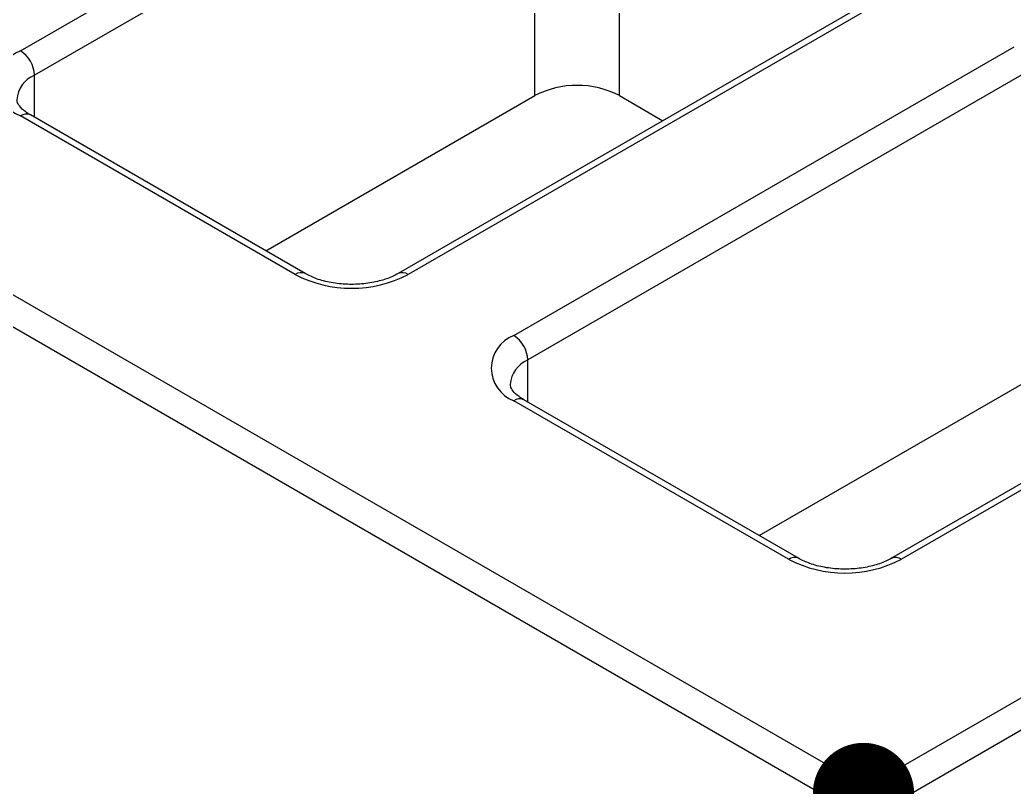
# Model space of a CAD drawing. Header units: millimetres. Extents: x 2 to 292, y 3 to 207.
# Drawn here: x 270.11 to 280.09, y 150.6 to 158.3 of the extents above; entities that cross this region are included whole.
import ezdxf

# ---------------------------------------------------------------- set-up
doc = ezdxf.new("R2010")
doc.units = ezdxf.units.MM
doc.layers.add('图框', color=7, linetype='Continuous')
doc.dimstyles.new('SLDDIMSTYLE11', dxfattribs={"dimtxt": 0.18, "dimasz": 1.016, "dimexe": 0, "dimexo": 0.0625, "dimgap": 0, "dimtad": 0, "dimtih": 1, "dimtoh": 1, "dimdec": 0, "dimrnd": 1e-09, "dimzin": 0, "dimdsep": 46, "dimtxsty": 'Standard', "dimblk1": 'DOT', "dimblk2": 'DOT', "dimsah": 1, "dimcen": 0.09, "dimadec": 0, "dimazin": 0, "dimtfac": 1.016, "dimtdec": 0, "dimtofl": 0, "dimtmove": 0, "dimatfit": 3, "dimldrblk": 'DOT', "dimfxl": 0, "dimfrac": 2, "dimtolj": 1, "dimtzin": 0, "dimarcsym": 0})

# ---------------------------------------------------------------- blocks, each defined once
blk = doc.blocks.new('_DOT')
at = {"color": 0, "linetype": 'ByBlock', "lineweight": -2}
blk.add_line((-0.5, 0), (-1, 0), dxfattribs=at)
at = {"color": 0, "linetype": 'ByBlock', "const_width": 0.5}
blk.add_lwpolyline([(-0.25, 0, 1), (0.25, 0, 1)], format="xyb", close=True, dxfattribs=at)

msp = doc.modelspace()

# ---------------------------------------------------------------- linework, layer by layer
at = {"color": 7, "linetype": 'Continuous', "lineweight": 25}
for p, q in [((237.79071259, 174.15784922), (278.60290738, 150.59747066)), ((278.46148574, 150.3525215), (237.64929095, 173.91290005)), ((270.11762488, 157.9859646), (275.13808319, 160.88421349)), ((275.27950484, 160.63926433), (270.25904652, 157.74101543)), ((275.27950484, 157.53640934), (275.27950484, 160.63926433)), ((276.12803259, 157.53640934), (276.12803259, 160.63926433)), ((278.92717865, 158.64899277), (273.90672034, 155.75074388)), ((279.027171, 158.63909089), (274.00671268, 155.740842)), ((275.0673729, 155.12853589), (280.08783121, 158.02678478)), ((280.22925285, 157.78183562), (275.20879454, 154.88358673)), ((272.58081995, 155.97849172), (275.27950484, 157.53640934)), ((276.12803259, 157.53640934), (276.56397641, 157.28474433)), ((272.87534191, 155.74084215), (270.11762515, 157.33283816)), ((272.97533373, 155.75074373), (270.21761696, 157.34273973)), ((278.60290738, 150.59747066), (287.93671684, 155.98576417)), ((288.07813849, 155.740815), (278.74432903, 150.3525215)), ((283.87692561, 155.79156468), (278.8564673, 152.89331578)), ((283.97691901, 155.78166218), (278.9564607, 152.88341329)), ((277.53056797, 153.12106301), (280.22925285, 154.67898063)), ((277.82508887, 152.88341405), (275.06737316, 154.47540945)), ((277.92508069, 152.89331563), (275.16736498, 154.48531103))]:
    msp.add_line(p, q, dxfattribs=at)
at = {"color": 8, "linetype": 'Continuous', "lineweight": 25}
for p, q in [((270.25904652, 157.31882286), (270.25904652, 157.74101543)), ((275.20879454, 154.46139416), (275.20879454, 154.88358673))]:
    msp.add_line(p, q, dxfattribs=at)
at = {"color": 7, "linetype": 'Continuous', "lineweight": 25}
for centre, radius, start, end in [((270.24156696, 157.65940143), 0.34929235, 110.783495532, 249.216550685), ((269.95200302, 157.72704311), 0.30736126, 2.605505194, 57.39455657), ((275.70376871, 156.7175819), 0.92221376, 62.609705592, 117.390294408), ((273.44102745, 156.83261067), 1.22961727, 242.609660314, 297.390324284), ((275.19131457, 154.80197272), 0.3492922, 110.78343276, 249.216613457), ((274.90174941, 154.86961346), 0.30736292, 2.605665936, 57.394395829), ((278.39077552, 153.97518644), 1.22962121, 242.609697146, 297.390225842), ((278.76853006, 150.3385487), 0.30736209, 122.6055238, 177.394414435), ((278.43727976, 150.33854584), 0.30736716, 2.606075885, 57.39398588)]:
    msp.add_arc(centre, radius, start, end, dxfattribs=at)
at = {"color": 8, "linetype": 'Continuous', "lineweight": 25}
for centre, radius, start, end in [((270.37026491, 157.47575312), 0.28763454, 112.747182831, 176.056795903), ((270.17620916, 157.2510613), 0.10059593, 65.693043324, 125.617385189), ((272.93394544, 155.65901103), 0.10065141, 65.796618637, 125.608423439), ((273.94868547, 155.66450928), 0.09588452, 52.758341838, 116.105534385), ((275.31978662, 154.61848642), 0.28739766, 112.718063216, 176.085915519), ((275.12595718, 154.39363259), 0.10059593, 65.693043324, 125.617385189), ((277.8836924, 152.80158293), 0.10065141, 65.796618637, 125.608423439), ((278.89843383, 152.80708408), 0.09588152, 52.757236396, 116.106639827)]:
    msp.add_arc(centre, radius, start, end, dxfattribs=at)
at = {"color": 7, "linetype": 'Continuous', "lineweight": 25}
for points, knots in [([(270.21761696, 157.34273973), (270.20139903, 157.35283272), (270.15443015, 157.38206307), (270.10544005, 157.43233064), (270.0844917, 157.47298894), (270.08478464, 157.48869027), (270.0849105, 157.49543649)], [0, 0, 0, 0, 0.15971010836, 0.46253748095, 0.7690745251, 1, 1, 1, 1]), ([(273.90672034, 155.75074388), (273.88847811, 155.74096469), (273.83492021, 155.71225367), (273.72089504, 155.67307723), (273.56529497, 155.64490142), (273.39815234, 155.63907795), (273.23452769, 155.65683204), (273.08587717, 155.69506344), (273.01164098, 155.73245591), (272.97533373, 155.75074373)], [0, 0, 0, 0, 0.0781721521, 0.2295079044, 0.3835137244, 0.5395672155, 0.6961972721, 0.851416918, 1, 1, 1, 1]), ([(275.16736498, 154.48531103), (275.15114708, 154.495404), (275.10417805, 154.5246345), (275.05518669, 154.57490243), (275.03423995, 154.61556022), (275.03453272, 154.63126154), (275.03465851, 154.63800778)], [0, 0, 0, 0, 0.1597100445, 0.4625399188, 0.7690746174, 1, 1, 1, 1]), ([(278.8564673, 152.89331578), (278.83822553, 152.88353631), (278.78466894, 152.85482447), (278.67064155, 152.8156499), (278.51504281, 152.78747205), (278.3478995, 152.78165014), (278.18427521, 152.79940388), (278.03562433, 152.83763491), (277.96138823, 152.87502756), (277.92508069, 152.89331563)], [0, 0, 0, 0, 0.0781721475, 0.2295080438, 0.3835131526, 0.5395674627, 0.6961974143, 0.8514156197, 1, 1, 1, 1])]:
    msp.add_open_spline(points, degree=3, knots=knots, dxfattribs=at)

# ---------------------------------------------------------------- leaders
at = {"layer": '图框'}
msp.add_leader([(278.57657361, 150.53376541), (269.20521134, 141.02803749)], dimstyle='SLDDIMSTYLE11', dxfattribs=at)

doc.saveas('drawing.dxf')
